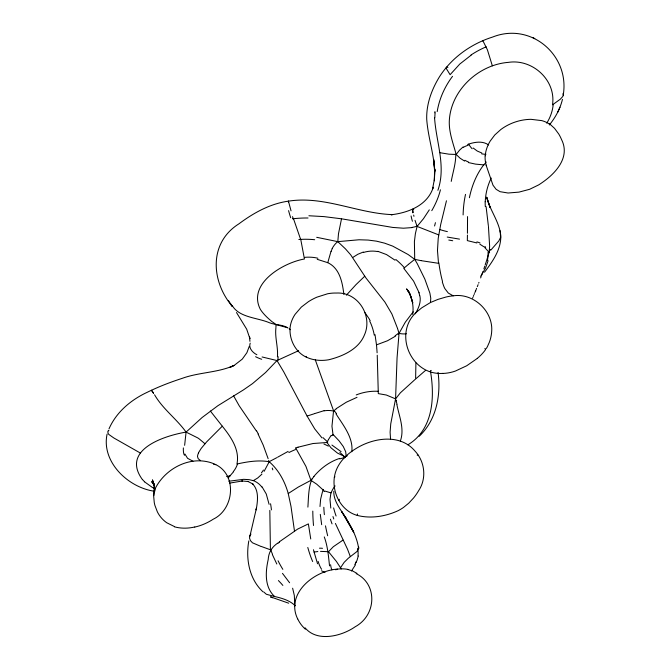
<?xml version="1.0" encoding="UTF-8"?>
<svg xmlns="http://www.w3.org/2000/svg" width="670" height="670" viewBox="0 0 670 670"><rect width="100%" height="100%" fill="white"/><g stroke="black" fill="none" stroke-linecap="round" stroke-linejoin="round"><path stroke-width="1" d="M467.442 233.244L467.543 216.586M467.434 235.078L467.333 240.614L476.856 242.959M293.393 218.453L300.872 240.069L304.44 258.997C283.351 262.606 246.937 283.762 260.454 309.557C263.193 313.686 266.752 317.186 270.521 320.377C272.43 322.697 277.104 323.518 275.956 327.169M319.992 506.512L320.637 499.15L322.22 492.76A39.58 36.339 31.4 0 1 323.292 490.055M307.89 507.115C308.56 497.659 308.351 487.475 312.069 478.765M335.762 569.827L337.345 569.115C314.012 570.622 285.345 593.871 297.656 618.904M346.197 456.253L345.678 451.722L343.3 446.563L339.095 440.868L332.973 434.361L331.952 426.221L333.568 410.794L315.294 359.84M390.551 439.018L390.108 432.225L390.744 423.884L395.576 398.876L397.059 357.88L399.035 333.409L405.275 322.245L413.206 311.818M288.494 202.097C288.477 201.796 288.36 201.444 288.427 201.151C270.111 203.68 253.561 212.934 238.93 223.83C208.579 242.858 211.067 281.199 232.147 306.19L230.564 303.795M154.36 485.331L151.671 481.638L154.443 485.574L152.45 479.862L154.058 484.837L154.72 490.624L154.36 483.916L153.706 496.637L154.267 502.575A59.714 48.315 -23.8 0 0 154.929 505.448L157.366 511.863A42.788 34.614 -23.8 0 0 166.637 522.692L174.569 526.637M324.272 536.905C327.739 546.351 328.426 556.008 329.54 565.865M415.903 362.972L415.618 379.019L425.4 370.493M412.695 314.423C413.75 307.312 412.527 300.11 409.73 293.535L412.787 302.966L410.727 296.282L407.787 290.386L409.705 293.427L406.539 288.87L409.211 292.187M277.43 356.85C278.276 347.127 274.75 337.596 275.906 327.881M486.906 197.826L490.13 207.616L486.646 197.114C490.005 210.749 499.946 222.289 500.817 236.594C500.775 250.203 492.341 261.769 484.552 272.204M184.635 445.316L186.076 432.1L202.189 417.452L217.884 405.71L243.419 389.923L252.523 383.609L265.571 372.52L276.995 360.56L298.627 350.695M153.748 495.624L154.142 492.542A27.529 22.269 -23.8 0 1 155.901 487.224C165.113 470.265 185.18 458.339 204.735 461.262A39.672 32.093 -23.8 0 1 215.799 464.653C237.456 475.214 233.989 509.292 213.328 519.149C207.658 522.826 201.385 525.64 194.777 527.072M485.206 155.85L485.784 151.889A40.091 32.436 -23.8 0 1 490.097 141.202L494.77 134.98L500.825 129.528A41.741 33.768 -23.8 0 1 517.575 121.295L519.242 120.843A44.429 35.946 -23.8 0 1 530.975 119.327L541.779 120.617A32.194 26.046 -23.8 0 1 548.228 123.288L549.417 124.009L549.308 124.913M434.822 112.828L434.956 111.555M451.228 181.386C452.928 171.939 456.278 162.282 455.701 152.71C452.878 142.601 449.101 132.493 449.269 121.84C450.181 90.927 478.12 64.705 508.363 62.369C532.466 58.608 556.276 80.249 552.499 104.838L560.313 99.185L562.741 96.53A25.887 9.732 -1.5 0 0 563.21 95.157C570.053 55.468 531.092 21.775 492.701 37.018C471.169 43.818 451.689 57.637 439.47 76.782C431.656 89.554 426.229 104.177 426.723 119.327C427.996 136.847 433.842 153.681 434.805 171.252L433.683 159.494L434.545 170.44L434.378 180.783L434.838 169.401L434.311 179.845L432.519 188.999L433.272 187.24C427.669 205.338 408.365 212.767 391.221 214.76L392.335 214.626C357.386 213.345 324.02 195.548 288.427 201.151M563.236 95.157L563.085 93.381M357.261 515.414C340.134 510.682 330.779 490.566 335.025 473.933C337.772 463.188 346.03 454.712 355.242 449.026C372.855 437.703 400.057 433.331 414.965 451.044C424.88 461.53 426.874 478.447 418.658 490.624A53.893 43.6 -23.8 0 1 413.516 498.053L408.7 503.204L403.533 507.425A36.858 29.815 -23.8 0 1 397.997 510.741C385.476 516.486 370.778 518.881 357.261 515.414L357.453 513.949M248.813 540.899C245.597 558.78 249.19 579.056 262.958 591.803M446.455 200.774L440.726 224.375L438.222 238.311L437.477 250.538L438.515 263.31L421.782 260.756M442.887 373.383C409.889 375.795 391.724 330.327 419.035 310.084A40.351 32.646 -23.8 0 1 421.916 307.723L430.483 302.513L430.776 298.242L429.872 293.075L424.83 279.063L417.209 263.578L414.713 259.349L408.139 254.533L392.695 246.116L384.697 243.185L376.523 241.166L368.165 240.069L359.07 239.768L337.806 241.644L316.701 237.306M500.792 236.979L498.84 240.915L490.884 250.044M358.291 556.05L356.968 560.505L354.782 564.651M469.402 197.725C471.797 185.967 476.37 174.468 483.706 164.895L475.566 164.125L468.355 162.55M260.362 546.159L252.49 542.817L250.446 540.648L249.491 537.968L256.484 508.011L256.158 509.929C257.64 501.294 259.307 490.742 252.556 483.815L253.017 484.092L247.774 481.336L248.227 481.537L241.828 480.943L242.381 480.968L229.751 483.095M107.083 434.135C101.103 462.066 128.531 487.869 154.829 491.294M412.125 227.591L403.424 228.21L392.721 227.431L341.516 218.805L338.492 233.713L337.806 241.644L345.444 248.863L350.712 254.86L365.921 277.924L384.865 302.011L391.875 313.945L397.344 327.923M488.112 260.697L485.482 268.234L481.32 275.286M562.457 99.344C560.221 108.674 555.564 117.325 549.517 124.729M343.869 294.457C342.445 282.547 339.807 268.293 327.772 262.682L330.746 252.263A44.605 42.646 11.8 0 1 331.081 251.359M437.895 190.288C446.287 166.227 436.095 141.906 434.57 117.82M249.248 346.432L246.87 352.738L242.255 359.145L234.508 365.142L229.559 367.545L234.006 365.477C217.574 372.838 198.848 372.21 181.989 378.424C170.063 382.285 158.329 386.825 147.073 392.369C130.817 399.931 116.262 412.218 108.992 428.875M249.634 536.26L250.572 534.543M486.763 260.094L489.067 252.523L488.296 251.493M486.537 260.798L485.867 262.849M485.658 263.511L485.222 264.817M484.804 266.091L483.866 268.863M482.944 271.526L482.232 273.528M482.031 274.089L481.537 275.479M400.333 441.078C404.739 429.001 399.203 416.539 396.9 404.647M481.135 276.576L480.641 277.933M331.072 251.351L332.261 248.578M338.869 500.532L339.347 499.276M478.966 282.388L478.673 283.15M478.087 284.666L477.3 286.643M472.601 298.158L472.961 297.246M476.621 288.351L476.035 289.792M268.703 460.374L268.804 462.534L264.122 471.328M473.33 296.333L473.707 295.42M475.742 290.512L474.863 292.631M474.092 294.498L474.477 293.569M351.809 451.748C353.5 437.719 343.199 425.266 336.03 413.909M557.666 112.367L559.969 107.233M328.493 439.486L331.131 435.399M328.409 439.654L326.918 442.51L331.055 447.878L337.479 453.096L344.723 456.563M198.429 452.861L201.142 448.49L206.536 441.991L222.298 426.187L210.355 411.02M341.172 568.972L340.544 567.741L344.137 562.365L348.325 558.219L356.968 551.519L358.626 548.32C356.616 534.677 349.053 522.843 341.65 511.528L353.777 532.323L345.418 517.357L346.298 518.806C341.34 510.113 333.484 501.855 333.794 491.236M415.249 313.803C418.499 308.468 421.229 302.229 419.889 295.847M429.303 209.844L423.457 218.722L417.083 226.41L415.383 233.662L414.403 241.703L414.713 259.349L409.085 263.863M351.49 570.974L355.427 564.852M250.212 343.149C248.252 347.889 252.783 352.78 256.878 354.74M233.503 471.806L228.127 477.995M204.987 443.749L199.325 439.001A45.861 36.289 10.6 0 0 197.826 437.945L186.076 432.1C163.564 435.877 120.876 450.047 142.392 479.553M440.064 152.735L448.95 154.184L456.178 154.477L459.561 150.164L463.07 146.964M396.012 400.786L395.576 398.876L400.375 392.813L415.073 379.463M320.511 551.377L328.493 551.703L333.342 546.703L341.675 541.017M480.985 275.738L480.65 276.191M334.322 477.492L334.933 476.73M313.878 476.429C320.67 468.313 329.531 461.689 339.665 458.397M346.373 295.177L355.971 284.658L364.731 276.233M419.202 436.279C436.488 419.99 441.078 395.107 438.063 372.411M261.92 474.151L257.724 477.978L253.293 480.65L249.098 479.653L243.604 479.326L228.788 481.236M108.398 430.802L108.908 430.349M477.342 358.391L466.714 365.761L455.458 371.029A34.731 28.098 -23.8 0 1 442.878 373.441M277.816 543.035C271.894 547.038 268.645 552.289 268.201 559.567C265.395 571.979 264.432 586.962 274.549 596.476C281.894 598.201 289.683 600.303 295.219 605.739M398.164 334.104L399.035 333.409L398.198 330.645M279.231 541.896L297.597 529.116L308.376 523.89L310.746 538.973M352.68 257.523L357.839 254.273L363.341 252.029M336.248 408.633L346.306 402.218L357.018 397.318M294.482 531.092L290.998 506.411L288.234 493.53L298.368 487.015L310.947 480.34L316.734 484.201L322.806 489.669M408.65 264.173L403.776 268.327L413.608 281.132L419.169 292.84M407.921 444.805C433.339 429.529 434.88 397.235 430.442 371.079M395.375 336.214L387.545 340.737L376.49 344.866L376.783 348.216M471.144 55.158L459.788 64.052L450.098 74.705L446.237 68.424L446.362 67.184L447.937 67.335M343.074 540.129L342.144 540.724M277.665 457.183L288.159 451.387M276.886 457.635L269.156 461.697C258.411 459.905 247.439 461.655 236.937 464.034C239.969 449.721 230.756 436.756 222.298 426.187M347.286 455.843L344.933 456.63M430.483 302.513L438.012 299.373L445.877 297.061A48.29 39.061 -23.8 0 1 453.196 295.822C472.936 292.765 492.534 310.47 491.755 330.31C491.621 334.481 490.767 338.626 489.251 342.521C488.262 344.171 486.37 350.678 484.753 348.71M369.371 319.481L370.183 320.545M253.335 480.633L253.377 480.608A32.52 24.949 -67.9 0 1 261.886 487.048M332.437 434.562L332.806 434.42A7.244 4.338 47.8 0 1 333.007 434.428M467.61 144.469C474.234 142.09 482.484 140.541 488.606 144.955M314.397 413.683L324.087 410.66M313.845 413.892L307.095 416.062L283.737 371.842L276.995 360.56L262.087 356.968M297.991 447.217L312.957 443.523L326.918 442.51M356.164 573.595C377.662 584.072 376.657 615.068 355.209 626.752C341.533 636.332 317.019 642.388 305.059 627.798M226.628 476.521L230.321 475.767M313.459 549.727L314.096 552.063L317.84 551.527M308.904 215.757L323.987 216.611L341.516 218.805M232.348 305.788C239.584 317.756 257.59 317.597 269.725 322.856C275.613 325.059 282.254 324.506 287.782 327.798M417.134 455.064L418.164 455.19M287.631 327.739L276.082 324.607M421.363 260.689L420.492 260.529M317.228 259.323L327.772 262.682M215.79 464.67L213.571 464.268M459.511 239.131L447.233 237.054M420.048 260.446L414.713 259.349M324.967 572.507L321.5 570.773M347.897 569.45L352.613 570.974L356.976 573.378M274.549 596.476L266.375 594.282L263.779 592.004M377.779 251.292L386.523 254.575L395.057 260.195M288.686 603.201L270.479 596.853L272.581 597.757M260.932 546.335L270.412 549.777L269.826 510.398M481.839 153.003L477.283 151.06L473.162 147.995M438.708 234.894L417.083 226.41L415.015 220.321M192.96 461.194L187.558 458.297L184.937 454.042M453.196 295.83L448.28 293.041L444.83 288.552A36.507 9.74 88.6 0 1 443.867 286.459L442.3 281.97M306.366 357.194C295.277 352.102 288.954 339.146 290.135 327.262A34.078 27.571 -23.8 0 1 295.06 314.372L301.341 307.078L308.476 301.642A49.011 39.647 -23.8 0 1 316.843 297.187L327.546 293.787A34.639 28.023 -23.8 0 1 336.248 293.05C358.04 291.726 373.031 315.922 364.405 335.025C358.626 349.279 342.655 356.34 328.71 359.765A36.708 29.698 -23.8 0 1 306.399 357.16L306.048 356.348M464.595 161.068L460.181 158.296L456.178 154.477M479.862 244.207L483.891 246.786M395.576 398.876L386.339 395.024L378.307 393.617L377.235 355.226M324.757 491.018L330.93 492.869L329.992 499.418L330.796 508.069M331.918 445.056L341.097 451.664M533.069 37.654L534.786 38.642M200.514 460.633L198.22 458.724L197.516 456.647A26.197 8.995 -33.7 0 1 198.621 452.786M140.407 453.071L113.808 437.954L108.976 434.562A12.99 4.439 14.1 0 1 108.138 433.482L107.82 431.865A15.954 5.578 10.4 0 1 108.297 430.776M413.75 209.283L412.762 209.099L413.181 212.549M269.156 461.697C278.695 469.946 284.884 481.495 288.234 493.53M484.661 247.439L487.936 251.016M144.553 481.839L152.132 487.291A34.12 27.587 -15.6 0 0 154.452 488.472M322.002 437.929L314.741 428.917L307.095 416.062M328.493 551.703L336.407 561.435L340.544 567.741M333.568 410.794L334.179 411.531M364.84 312.454L369.547 319.397M262.054 486.847L266.258 493.983L269.106 504.351M282.48 573.361L289.599 582.758M236.502 312.538L246.694 329.196L249.918 338.677L249.483 336.692L249.944 341.348M186.076 432.1C176.562 418.817 162.81 409.077 154.561 394.772M228.319 300.411L232.147 306.19M153.522 393.173L151.529 390.233L151.721 391.062M295.73 448.029L305.939 466.395L310.947 480.34M256.309 430.885L239.19 405.769L233.621 395.878M500.247 234.802L500.616 235.488L500.021 230.673M258.109 434.11L263.176 445.039L268.117 458.623M276.819 564.014L272.347 554.509M288.443 201.176L291.04 210.849M335.41 523.471L347.521 549.199L350.343 556.603M292.631 588.21L294.339 595.521L294.783 605.923M317.547 563.763L314.096 552.063M333.769 518.957L332.973 516.553M397.503 328.426L398.022 330.05M492.35 65.819L487.408 49.823L482.827 40.602A8.141 0.561 63 0 0 482.718 40.82M486.085 165.096L492.994 185.205L496.118 189.309L500.088 191.687L508.069 193.01L518.974 192.123L529.61 189.3L538.621 184.928A48.541 39.27 -23.8 0 0 542.072 182.634C555.84 173.178 570.513 157.115 561.494 139.469A62.737 50.761 -23.8 0 0 558.763 134.042L554.542 128.347L549.341 123.607M413.951 216.343L413.675 215.078M375.024 334.632L376.49 344.866M321.675 524.702L320.285 514.367M488.338 225.597L486.093 206.62M488.438 226.385L489.628 246.116A76.137 72.109 -8.5 0 1 489 252.515M376.833 348.844L376.925 350.142M376.976 350.795L377.017 351.457M377.059 352.127L377.101 352.805M472.141 148.757A27.336 24.112 -3.8 0 1 468.732 144.167M463.372 147.316A42.855 27.839 40.5 0 1 468.163 145.281M447.376 231.619A60.35 43.718 25.7 0 1 439.796 229.542M435.433 222.666A83.382 0.963 -75.5 0 1 434.57 225.983M483.866 165.021A63.851 48.198 45.6 0 1 486.219 162.031M448.783 240.036A55.585 2.504 9.7 0 1 452.711 240.748M476.898 241.912A32.964 24.999 72.3 0 1 480.047 242.976M484.887 246.501A20.016 11.063 13.2 0 1 485.641 247.222M489.309 252.096A29.078 3.635 42.2 0 1 489.611 252.54M488.045 252.289A52.913 40.309 40.5 0 1 487.442 260.429M488.673 251.979A38.508 27.353 -89.4 0 1 490.557 249.508M475.817 290.839A23.14 17.504 10.5 0 1 475.541 291.182M417.025 226.226A35.343 34.421 -24.9 0 1 412.1 227.415M440.441 189.803A59.571 37.21 -51.8 0 1 431.773 210.673M395.786 259.458A79.236 72.067 4.4 0 1 404.487 267.807M442.476 281.316A60.308 16.197 88.8 0 1 438.858 262.774M304.825 257.339A43.759 31.247 -32.8 0 1 317.89 258.243M278.151 356.658A43.835 31.842 -47.8 0 1 277.774 360.427M406.363 333.76A20.401 18.023 -39.2 0 1 399.06 333.333M397.838 333.727A39.069 25.519 -37 0 1 395.099 335.796M333.719 410.903A39.848 26.398 -29.5 0 1 336.382 408.759M324.129 410.844A24.187 23.249 47.7 0 1 333.518 411.062M327.772 441.974A36.741 17.889 33.7 0 1 323.032 437.644M323.928 444.026A42.218 13.618 17.9 0 1 328.367 446.111M331.575 435.751A14.489 7.688 25.8 0 1 333.074 435.165M339.74 458.933A46.691 37.26 -75.4 0 1 345.536 457.484M312.178 478.857A65.501 57.628 63.8 0 1 313.97 476.521M356.239 394.923A52.989 49.119 -48.7 0 1 378.617 391.33M397 404.295A110.994 16.088 79.3 0 1 396.112 400.467M288.829 452.585A30.661 9.975 -26.4 0 1 295.495 449.553M295.738 447.995A33.801 13.919 -27.1 0 1 297.999 447.183M237.431 464.201A30.854 26.767 18.9 0 1 233.286 471.663M263.427 470.038A30.736 17.68 -80.6 0 1 261.417 472.861M194.761 526.98A38.023 30.761 -23.8 0 1 174.468 526.821M144.636 481.797A45.192 32.034 1.6 0 1 142.467 479.519M323.468 489.896A27.805 18.207 -26.1 0 1 322.982 489.536M324.422 491.353A24.522 16.691 -34 0 1 323.024 490.272M313.51 525.489A71.724 26.448 81 0 1 312.798 511.093M272.531 554.316A39.48 8.166 68.2 0 1 270.663 549.718M282.841 569.349A45.401 14.271 69.8 0 1 278.05 560.773M278.41 580.572A59.37 17.998 31.2 0 1 282.866 585.421M270.554 503.773A85.969 69.605 -52.7 0 1 271.417 509.895M319.456 548.194A28.408 17.06 -23.1 0 1 322.488 548.303M331.801 569.852A49.354 21.591 -62.2 0 1 330.586 564.743M327.655 535.74A55.392 14.958 76.6 0 1 325.486 525.858M324.38 514.644A71.112 55.066 64.5 0 1 323.836 507.257M261.694 359.254A23.827 16.155 24.2 0 1 255.605 356.691M356.038 561.929A15.686 7.956 22 0 1 355.854 562.825M412.435 221.267A22.847 10.871 73.3 0 1 411.087 215.958M412.795 212.817A7.529 0.796 76 0 1 412.594 210.481M471.027 54.982A91.028 86.598 -26.2 0 1 486.211 46.808M332.178 248.545A22.185 20.753 -15 0 1 337.755 241.585M298.828 239.5A64.27 33.818 -15.9 0 1 314.691 239.726M485.968 154.242A30.435 27.453 -84.7 0 1 481.705 153.857M434.847 117.778A60.978 52.369 -45.5 0 1 435.115 112.811M437.192 111.614A76.162 66.481 -42.2 0 1 452.526 76.321M468.514 162.023A31.507 28.299 80.3 0 1 464.938 160.298M463.112 214.936A77.929 45.091 80.5 0 1 465.516 194.384M553.177 104.822A45.686 39.672 -29.3 0 1 546.745 123.171M363.5 252.456A26.984 24.631 -3.5 0 1 377.713 251.577M418.909 292.69A33.483 13.082 48.7 0 1 419.663 295.688M289.063 328.71A79.747 43.056 -60.5 0 1 290.286 329.724M369.74 321.165A51.154 30.795 -81.1 0 1 374.279 335.159M431.212 370.401A67.402 31.281 -30 0 1 430.299 371.306M334.623 411.246A61.179 45.736 43 0 1 336.499 413.65M339.883 452.451A39.329 27.713 -9.4 0 1 344.782 457.669M184.518 455.29A32.914 6.826 -73.1 0 1 183.362 447.912M331.089 492.911A30.56 26.75 -6.1 0 1 335.075 485.909M278.167 543.152A30.351 8.543 -35.9 0 1 279.541 542.047M312.656 561.519A47.193 11.558 80.7 0 1 307.79 547.474M321.6 569.291A34.044 9.338 86.7 0 1 318.116 561.393M337.345 569.157A29.79 24.103 -23.8 0 1 347.914 569.391M358.601 546.854A17.546 8.836 -15.1 0 1 358.793 548.294M357.671 548.303A41.272 32.127 21.7 0 1 357.998 555.983M332.035 523.89A109.269 84.244 45.3 0 1 330.427 519.2M336.089 516.026A80.777 66.883 38.4 0 1 333.627 507.919M292.505 218.797A86.916 52.294 -13.7 0 1 308.033 217.993M293.192 218.596A44.58 14.438 73.1 0 1 292.53 216.636M290.696 217.75A37.202 11.44 73 0 1 288.577 210.631M256.543 430.768A122.442 106.589 -13.7 0 1 258.319 434.018M272.246 468.062A111.563 5.427 69.2 0 1 272.824 469.863M250.555 534.534A7.429 4.556 4.3 0 1 250.982 534.124M485.264 201.729A71.213 63.784 0.2 0 1 491.236 178.053M485.306 206.586A93.08 82.686 31.5 0 1 485.155 201.678M486.127 165.088A44.656 36.13 -23.8 0 1 485.114 155.859M153.489 393.282A16.934 0.427 55.7 0 1 152.559 391.799M305.386 629.189A46.917 37.956 -23.8 0 1 297.706 618.887M485.507 349.698A41.657 33.701 -23.8 0 1 477.308 358.358"/></g></svg>
